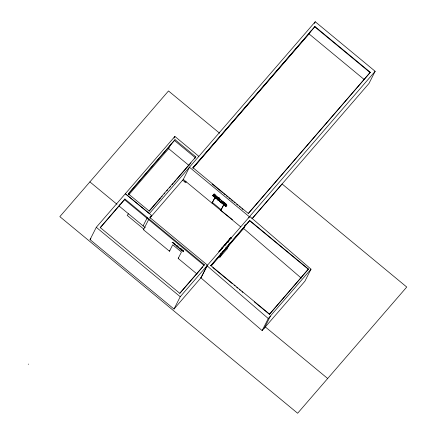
<?xml version="1.0" encoding="UTF-8"?>
<svg xmlns="http://www.w3.org/2000/svg" width="435" height="435" viewBox="0 0 435 435"><rect width="100%" height="100%" fill="white"/><g stroke="black" fill="none" stroke-linecap="round" stroke-linejoin="round"><path stroke-width="0.65" d="M226.423 205.01L226.537 204.57L225.895 204.048L224.71 205.619L225.547 205.064M217.56 199.763L218.549 198.55L217.56 199.763L218.006 200.138L219.017 198.953L219.207 197.979L218.713 197.615L217.647 199.034A1.022 0.304 40.8 0 0 217.016 198.556L216.467 198.605L217.565 199.687M217.788 197.735L218.435 197.784L218.598 198.425M216.804 197.093L217.141 197.311L215.988 198.393A1.136 0.337 40.8 0 1 215.407 198.012L214.808 197.321L215.118 197.055A0.973 0.288 40.8 0 1 215.733 197.441L216.249 198.213L215.102 197.446L216.092 198.365L217.234 197.077L216.717 196.299A0.973 0.288 40.8 0 0 216.103 195.919L215.776 195.94L215.885 196.337M223.813 202.612L223.59 202.047M216.63 198.409L215.167 197.267L216.157 196.125C217.995 198.104 216.315 195.266 216.103 196.386M224.52 202.802L224.721 203.025L223.737 204.167L223.508 203.988L224.52 202.802L224.993 203.15L223.992 204.363L225.754 205.771L225.857 206.625L224.911 205.189M223.737 204.167C222.758 205.456 224.623 204.635 224.993 203.15M225.586 203.988L224.933 203.33M221.029 200.356L221.638 200.426M219.474 198.632L219.675 198.86L218.691 199.997L218.468 199.817L219.474 198.632L219.952 198.985L218.925 200.247L219.68 200.829L219.403 200.562L220.387 199.42L219.882 199.176M220.387 199.42C221.04 200.383 220.322 197.93 218.925 200.247M220.534 249.853L220.746 249.429L219.55 251.011L220.028 250.25L220.833 250.919M228.337 242.23L227.532 241.561C226.102 244.176 227.951 239.815 228.794 241.686M200.883 277.834L207.011 265.758L249.772 216.407L311.02 269.167L304.892 281.244L262.136 330.595L200.883 277.834L201.671 276.959L173.995 309.046L90.034 239.625L96.282 227.315L174.881 136.427L198.871 156.361M28.253 364.394L28.433 364.046M119.674 204.863L119.081 206.027L145.257 227.668M124.888 199.007L124.546 199.681L204.048 265.41L204.385 264.741L124.888 199.007L100.219 227.538L179.72 293.272L204.385 264.741M128.825 194.76L168.671 148.667L171.037 144.007M173.989 138.178L174.881 136.427M128.249 194.195L175.055 139.673L195.842 156.861L194.494 158.802M143.11 225.89L147.248 217.734M150.021 218.288L151.505 215.358L125.329 193.711L149.357 213.574M169.911 250.701L169.46 251.223L143.474 229.734L148.83 219.18M150.216 217.669L183.293 179.405L189.502 167.165M192.988 167.953L193.575 166.795M169.46 251.223L172.717 244.796L181.449 252.017L178.187 258.439L197.022 274.012M213.737 194.597L212.731 195.777L213.335 195.228L213.128 194.994L214.46 196.196L213.906 196.152L214.45 196.973L212.731 195.777L213.835 194.673M215.031 195.685C216.016 195.978 214.846 194.005 214.265 194.168M214.428 194.614C214.77 193.771 215.727 195.75 214.656 194.804M215.086 197.126L212.024 203.161L214.966 197.767M217.707 198.8L218.223 199.121L218.006 200.138M218.713 197.615L218.914 197.838L217.587 199.632L216.826 198.746L217.783 199.246M219.403 200.562C218.452 200.812 217.799 200.269 219.447 199.246M219.017 198.953L218.544 198.626M193.135 168.024L309.062 33.919L310.536 31.026M314.358 23.49L315.239 21.75L375.155 71.291L368.983 83.466L252.039 218.734M223.508 203.988L224.009 204.292M221.274 202.248L223.856 204.379L220.795 210.415L223.737 205.016M224.542 203.346L224.721 203.025M192.765 168.03L314.967 26.53L370.315 72.292L248.559 213.28M173.995 309.046L180.242 296.73L207.506 265.198L149.722 217.418L151.505 215.358M226.842 205.489L225.683 206.418M207.506 265.198L201.209 277.476M249.766 220.501L210.692 265.807L249.766 220.501L308.469 269.042L269.401 314.347L254.334 301.89M220.817 249.478L221.181 248.896L220.3 249.902M225.363 244.057C223.884 246.993 224.248 243.437 226.146 244.774M220.958 253.311L219.229 256.721L219.871 257.254L227.065 248.934L230.24 242.681M227.532 241.561L227.092 242.067L227.88 242.659M219.871 257.254L223.046 251M227.576 246.128L226.423 248.401L227.065 248.934M245.269 224.89L243.214 228.946L243.643 228.484L301.292 278.139M248.798 217.935L249.385 216.777L375.155 71.291M245.481 224.857L243.643 228.484L220.92 254.763M269.401 314.347L308.469 269.042M262.136 330.595L268.264 318.518L311.02 269.167M264.295 328.207L270.423 316.131M213.416 195.799L214.167 196.712L213.237 196.131L213.596 195.494L214.15 195.94L213.438 195.755M223.916 245.905C224.536 244.693 221.067 249.353 223.786 246.085M222.1 248.01C222.997 246.498 219.599 251.077 222.258 247.852M217.886 199.045L218.914 197.838M229.017 240.033L228.783 240.337M223.525 246.384C224.552 244.845 222.22 247.825 223.405 246.531M226.668 205.282L226.738 204.635L224.977 203.221M218.691 199.997L218.256 200.296M221.942 248.021C220.523 250 223.595 246.215 222.035 247.906M219.686 250.636L219.294 251.289M230.012 238.891C231.436 236.912 229.294 239.391 230.202 238.505M175.055 139.673L128.271 193.787L149.064 210.975L195.842 156.861M90.034 239.625L90.915 238.608M100.159 227.918L124.84 199.371M128.504 213.819L127.172 215.363L143.925 229.212L143.474 229.734M149.042 211.383L160.515 198.11M161.396 197.088L162.277 196.071M164.044 194.026L164.925 193.004M166.692 190.965L167.573 189.943M169.34 187.898L170.667 186.37M171.988 184.837L173.309 183.309M174.196 182.287L175.958 180.242M176.844 179.22L190.965 162.886M149.314 213.65L315.239 21.75M314.967 26.53L192.944 167.682L248.293 213.444L370.315 72.292M182.64 180.161L184.793 181.939L185.446 181.183M186.316 181.906L185.68 182.64L184.793 181.939M213.106 195.043L214.112 193.852M213.335 195.228L214.319 194.086M213.237 196.131L213.895 195.369M216.63 197.169L215.972 197.93L215.167 197.267M218.223 199.121L219.207 197.979M217.804 199.91L218.843 198.703M218.468 199.817L219.452 198.675M218.49 199.768L218.876 200.046L219.86 198.909M223.285 204.499L224.286 203.324M223.748 204.825L224.406 204.064M223.927 205.032L224.607 204.227M178.187 258.439L178.638 257.917M224.884 205.108L225.868 203.971M225.569 205.021L224.911 205.782C223.617 205.592 225.297 204.841 223.971 204.406M225.857 206.625L226.863 205.44M179.818 293.435L202.726 266.938M227.113 242.023L227.983 241.017M219.278 251.321C217.843 253.083 220.153 249.897 219.762 250.544M230.577 238.255L229.332 239.652L229.925 238.994M225.586 248.064L226.428 247.085M228.125 245.128L229.816 243.17M211.356 265.834L220.077 255.742M252.044 218.767L282.108 183.989L406.747 287.04L297.638 413.25L59.845 216.641L168.503 90.953L219.631 133.23M230.392 238.288L229.691 239.141L230.98 237.456L231.79 238.124M226.146 243.361L227.07 241.99L226.668 242.763M230.593 238.217L230.98 237.456L231.763 238.173M228.734 240.267L229.044 239.941M226.45 242.806L225.254 244.41L226.532 242.725M215.107 195.587L215.097 195.282M223.808 202.879L223.965 202.917A1.207 0.359 40.8 0 0 224.161 202.748L222.622 201.503L222.818 202.134M217.141 197.311L216.973 197.251A1.136 0.337 40.8 0 1 216.777 197.147M221.616 201.106L221.975 201.09L221.747 200.524M221.573 201.144L222.122 201.394A1.207 0.359 40.8 0 0 222.323 201.226L221.236 200.095L220.741 200.274M223.481 201.949L222.965 201.731L222.921 202.09M220.839 210.448L232.497 219.67M216.119 196.163L217.234 197.077M314.793 26.878L370.136 72.64M309.062 33.919L364.291 79.589M174.587 140.592L195.38 157.78M212.084 184.005L222.53 192.64M223.574 193.504L225.14 194.798M226.184 195.663L227.75 196.957M228.794 197.822L230.36 199.116M231.404 199.98L232.97 201.274M234.014 202.134L235.058 202.998M236.624 204.292L237.668 205.157M239.239 206.451L240.283 207.316M241.849 208.61L242.893 209.474M168.671 148.667L189.04 165.507M189.47 167.236L249.385 216.777M249.63 220.768L308.333 269.308M218.18 199.687L220.246 201.394M212.514 202.59L221.29 209.844M183.293 179.405L240.609 226.798M227.962 241.066L228.767 241.735M224.928 244.6L225.732 245.269M210.828 265.546L269.531 314.086M212.769 267.525L232.513 283.848M234.068 285.137L235.112 285.996M236.667 287.285L237.706 288.144M239.266 289.433L240.305 290.292M241.865 291.58L242.904 292.44M89.887 181.89L116.999 204.303M265.361 326.973L327.68 378.499M96.282 227.315L180.242 296.73M207.011 265.758L268.264 318.518M218.789 198.055L218.631 197.898A1.022 0.304 40.8 0 0 218 197.414L217.543 197.305L217.56 197.729M177.159 246.052C175.8 244.617 175.115 245.454 177.132 246.107M181.428 249.19L181.107 248.923L181.428 249.19M178.143 246.933C177.252 245.987 180.547 248.836 178.464 247.874A1.028 0.304 40.8 0 1 177.904 247.368C177.322 247.205 180.025 248.254 178.143 246.933M229.163 239.69L227.815 241.447L229.163 239.69M219.729 201.182L219.996 201.753A1.06 0.315 40.8 0 0 220.588 202.28L221.138 202.531A1.207 0.359 40.8 0 0 221.339 202.367L220.458 201.361L219.729 201.182M221.567 202.705L221.834 203.275A1.06 0.315 40.8 0 0 222.432 203.803L222.981 204.053A1.207 0.359 40.8 0 0 223.177 203.89L222.301 202.884L221.567 202.705M175.577 244.954L174.625 244.709A1.164 0.348 40.8 0 1 174.103 244.176C177.241 246.542 172.445 242.219 174.908 244.078A0.995 0.294 40.8 0 1 175.441 244.655L175.577 244.954M221.013 202.101C219.805 202.661 220.132 200.296 221.013 202.101M222.85 203.624C221.649 204.178 221.97 201.818 222.85 203.624M176.958 246.444C176.996 248.282 178.546 244.28 176.958 246.444M173.723 243.214C173.201 245.128 173.587 241.697 172.483 242.812C170.939 241.523 174.12 242.909 173.723 243.214M181.243 249.44C180.786 251.305 180.443 248.331 181.243 249.44M183.499 250.951C182.58 253.79 182.901 249.07 183.499 250.951M180.095 248.467C178.682 248.586 179.851 249.543 180.378 248.7C181.275 249.059 178.557 247.172 180.095 248.467M181.368 250.207L183.043 251.093L181.884 249.554L182.662 250.723L181.368 250.207M174.5 243.959L175.267 244.682L174.5 243.959"/></g></svg>
